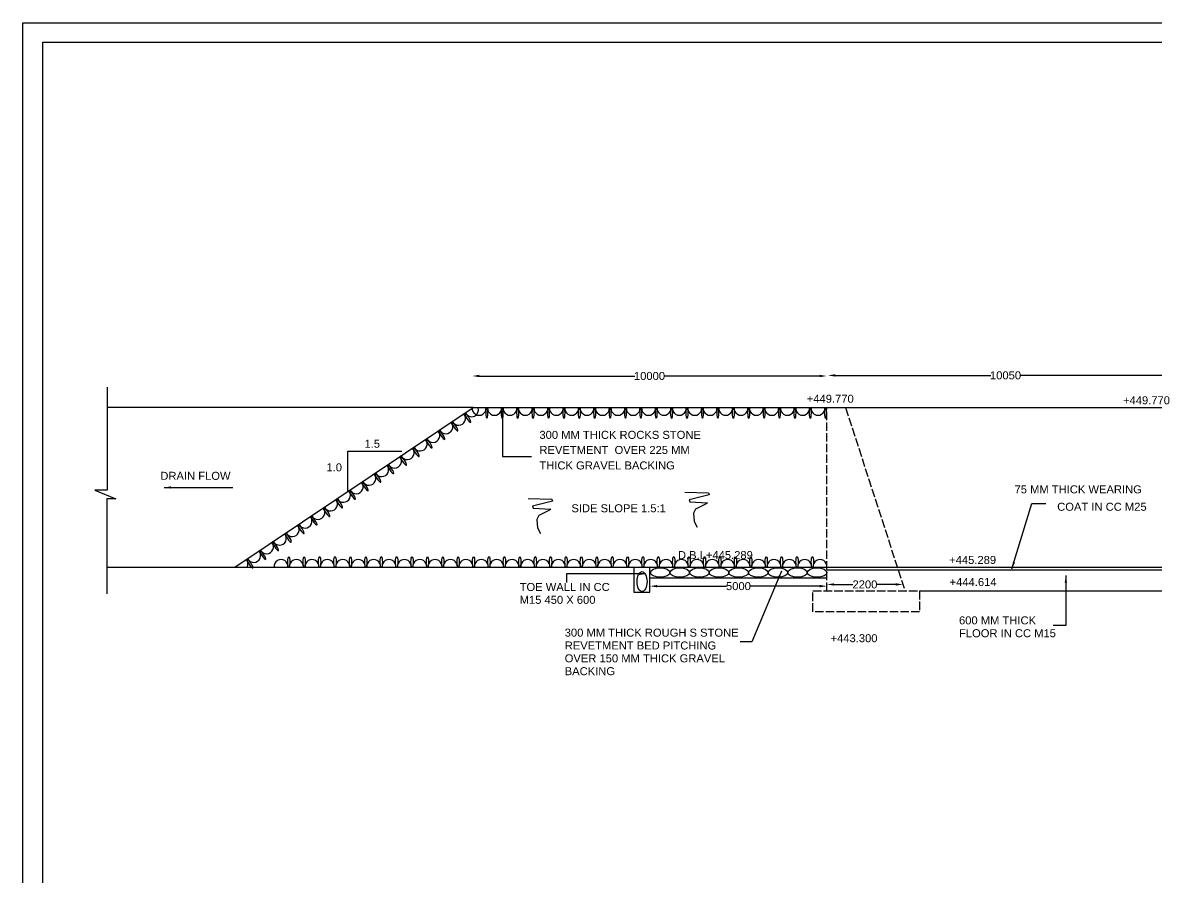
# Model space of a CAD drawing. Header units: millimetres. Extents: x 1443109 to 1578238, y 45507392 to 45603504.
# Drawn here: x 1443109 to 1474982, y 45579469 to 45603504 of the extents above; entities that cross this region are included whole.
import ezdxf

# ---------------------------------------------------------------- set-up
doc = ezdxf.new("R2010")
doc.units = ezdxf.units.MM
doc.header["$MEASUREMENT"] = 0
doc.linetypes.add('ACAD_ISO02W100', pattern=[15, 12, -3])
for name, color, linetype in [('DIMENSIONS', 7, 'Continuous'), ('DRAWING', 2, 'Continuous'), ('TEXT', 7, 'Continuous')]:
    doc.layers.add(name, color=color, linetype=linetype)
doc.styles.get("Standard").update_dxf_attribs({"font": 'arial.ttf', "height": 225})
doc.dimstyles.get("Standard").update_dxf_attribs({"dimtxt": 225, "dimasz": 200, "dimexe": 0.18, "dimexo": 0.0625, "dimgap": 0.09, "dimtad": 0, "dimdec": 0, "dimzin": 0, "dimdsep": 46, "dimtxsty": 'Standard', "dimcen": 0.09, "dimse1": 1, "dimse2": 1, "dimadec": 0, "dimazin": 0, "dimtfac": 1, "dimtdec": 0, "dimtofl": 0, "dimtmove": 0, "dimatfit": 3, "dimfxl": 1, "dimtolj": 1, "dimtzin": 0, "dimarcsym": 0})

# ---------------------------------------------------------------- blocks, each defined once
blk = doc.blocks.new('*D111')
at = {"layer": 'Defpoints', "color": 0, "transparency": 16777216}
for p in [(1465715, 45593568), (1455749, 45592679), (1465715, 45592529)]:
    blk.add_point(p, dxfattribs=at)
at = {"layer": 'DIMENSIONS', "color": 0, "lineweight": -2, "transparency": 16777216}
for p, q in [((1455949, 45593568), (1460320, 45593568)), ((1465515, 45593568), (1461145, 45593568))]:
    blk.add_line(p, q, dxfattribs=at)
at = {"layer": 'DIMENSIONS', "color": 0, "transparency": 16777216}
for points in [[(1455949, 45593602), (1455949, 45593535), (1455749, 45593568)], [(1465515, 45593602), (1465515, 45593535), (1465715, 45593568)]]:
    blk.add_solid(points, dxfattribs=at)
at = {"layer": 'DIMENSIONS', "color": 0, "transparency": 16777216, "insert": (1460732, 45593568), "char_height": 225, "attachment_point": 5}
blk.add_mtext('\\A1;10000', dxfattribs=at)
blk = doc.blocks.new('*D112')
at = {"layer": 'Defpoints', "color": 0, "transparency": 16777216}
for p in [(1475730, 45593585), (1465753, 45592679), (1475730, 45592679)]:
    blk.add_point(p, dxfattribs=at)
at = {"layer": 'DIMENSIONS', "color": 0, "lineweight": -2, "transparency": 16777216}
for p, q in [((1465953, 45593585), (1470329, 45593585)), ((1475530, 45593585), (1471154, 45593585))]:
    blk.add_line(p, q, dxfattribs=at)
at = {"layer": 'DIMENSIONS', "color": 0, "transparency": 16777216}
for points in [[(1465953, 45593619), (1465953, 45593552), (1465753, 45593585)], [(1475530, 45593619), (1475530, 45593552), (1475730, 45593585)]]:
    blk.add_solid(points, dxfattribs=at)
at = {"layer": 'DIMENSIONS', "color": 0, "transparency": 16777216, "insert": (1470742, 45593585), "char_height": 225, "attachment_point": 5}
blk.add_mtext('\\A1;10050', dxfattribs=at)
blk = doc.blocks.new('*D137')
at = {"layer": 'Defpoints', "color": 0, "transparency": 16777216}
for p in [(1460744, 45587658), (1465721, 45587658), (1465721, 45587658)]:
    blk.add_point(p, dxfattribs=at)
at = {"layer": 'DIMENSIONS', "color": 0, "lineweight": -2, "transparency": 16777216}
for p, q in [((1460944, 45587658), (1462897, 45587658)), ((1465521, 45587658), (1463568, 45587658))]:
    blk.add_line(p, q, dxfattribs=at)
at = {"layer": 'DIMENSIONS', "color": 0, "transparency": 16777216}
for points in [[(1460944, 45587691), (1460944, 45587625), (1460744, 45587658)], [(1465521, 45587691), (1465521, 45587625), (1465721, 45587658)]]:
    blk.add_solid(points, dxfattribs=at)
at = {"layer": 'DIMENSIONS', "color": 0, "transparency": 16777216, "insert": (1463233, 45587658), "char_height": 225, "attachment_point": 5}
blk.add_mtext('\\A1;5000', dxfattribs=at)
blk = doc.blocks.new('*D138')
at = {"layer": 'Defpoints', "color": 0, "transparency": 16777216}
for p in [(1465721, 45587658), (1467857, 45587706), (1467857, 45587706)]:
    blk.add_point(p, dxfattribs=at)
at = {"layer": 'DIMENSIONS', "color": 0, "lineweight": -2, "transparency": 16777216}
for p, q in [((1465921, 45587706), (1466452, 45587706)), ((1467657, 45587706), (1467127, 45587706))]:
    blk.add_line(p, q, dxfattribs=at)
at = {"layer": 'DIMENSIONS', "color": 0, "transparency": 16777216}
for points in [[(1465921, 45587740), (1465921, 45587673), (1465721, 45587706)], [(1467657, 45587740), (1467657, 45587673), (1467857, 45587706)]]:
    blk.add_solid(points, dxfattribs=at)
at = {"layer": 'DIMENSIONS', "color": 0, "transparency": 16777216, "insert": (1466789, 45587706), "char_height": 225, "attachment_point": 5}
blk.add_mtext('\\A1;2200', dxfattribs=at)

msp = doc.modelspace()

# ---------------------------------------------------------------- linework, layer by layer
at = {"layer": 'DIMENSIONS', "color": 0}
msp.add_lwpolyline([(1577648.5, 45507856), (1443672.5, 45507856), (1443672.5, 45602955), (1577648.5, 45602955)], close=True, dxfattribs=at)
msp.add_lwpolyline([(1452251.4, 45590317.7), (1452251.4, 45591451.5), (1453773.5, 45591451.5)], dxfattribs=at)
at = {"layer": 'DRAWING', "color": 0}
msp.add_lwpolyline([(1443109, 45603504.5), (1578100, 45603504.5), (1578100, 45507392), (1443109, 45507392)], close=True, dxfattribs=at)
for points in [[(1455776.4, 45592678.6), (1476245.6, 45592678.6), (1481758.9, 45595456.3), (1490179.3, 45595456.3), (1489370.6, 45595993.6), (1488846.5, 45595993.6), (1487815, 45595456.3)], [(1445488.4, 45593256.7), (1445488.4, 45590353.1), (1445141.4, 45590353.1), (1445728.9, 45590114.1), (1445475.7, 45590114.1), (1445475.7, 45587444.9)], [(1445475.7, 45588190.4), (1538441.7, 45588190.4), (1538441.7, 45587421.5), (1528030, 45587421.5), (1528030, 45592703.1), (1548009.4, 45592703.1), (1551154.9, 45590589.4), (1556562.3, 45590589.4)], [(1449075, 45588190.4), (1455776.4, 45592678.6), (1445488.4, 45592678.6)], [(1465721.4, 45588121.2), (1535789, 45588121.2), (1537583.6, 45590540.2), (1538039.7, 45590540.2)], [(1457323.5, 45590119.5), (1457988.5, 45590102.5), (1458001.5, 45590052.5), (1457444, 45589909), (1457464, 45589855.5), (1457955, 45589825.5), (1457918, 45589792), (1457624.5, 45589648.5), (1457567.5, 45589528.5), (1457584, 45589296.5), (1457667.5, 45589136.5)], [(1461728, 45590297.5), (1462393, 45590280.5), (1462406, 45590230.5), (1461848.5, 45590087), (1461868.5, 45590033.5), (1462359.5, 45590003.5), (1462322.5, 45589970), (1462029, 45589826.5), (1461972, 45589706.5), (1461988.5, 45589474.5), (1462072, 45589314.5)], [(1460294.1, 45588190.4), (1460294.1, 45587489), (1460743.8, 45587489), (1460743.8, 45588190.4)], [(1460743.8, 45587888.6), (1465724.9, 45587888.6)], [(1468326, 45587523.6), (1475730.1, 45587523.6)]]:
    msp.add_lwpolyline(points, dxfattribs=at)
at = {"layer": 'DRAWING', "color": 0, "linetype": 'ACAD_ISO02W100', "ltscale": 20}
for points in [[(1465721.4, 45587523.6), (1465721.4, 45592678.6)], [(1466244.7, 45592678.6), (1467916.7, 45587523.6)]]:
    msp.add_lwpolyline(points, dxfattribs=at)
msp.add_lwpolyline([(1465327, 45587523.6), (1468326, 45587523.6), (1468326, 45586939.6), (1465327, 45586939.6)], close=True, dxfattribs=at)
at = {"layer": 'DRAWING', "color": 0}
for centre, start, end in [((1455731.5, 45592617.9), 207.98282, 18.13789), ((1455943, 45592658.8), 174.17078, 5.82922), ((1456375.2, 45592658.8), 174.17078, 5.82922), ((1456810.4, 45592658.8), 174.17078, 5.82922), ((1457242.6, 45592658.8), 174.17078, 5.82922), ((1457678.3, 45592658.8), 174.17078, 5.82922), ((1458110.5, 45592658.8), 174.17078, 5.82922), ((1458543.7, 45592658.8), 174.17078, 5.82922), ((1458975.9, 45592658.8), 174.17078, 5.82922), ((1459410.1, 45592658.8), 174.17078, 5.82922), ((1459842.4, 45592658.8), 174.17078, 5.82922), ((1460273.1, 45592658.8), 174.17078, 5.82922), ((1460705.3, 45592658.8), 174.17078, 5.82922), ((1461138, 45592658.8), 174.17078, 5.82922), ((1461570.3, 45592658.8), 174.17078, 5.82922), ((1462005.4, 45592658.8), 174.17078, 5.82922), ((1462437.7, 45592658.8), 174.17078, 5.82922), ((1462873.3, 45592658.8), 174.17078, 5.82922), ((1463305.5, 45592658.8), 174.17078, 5.82922), ((1463738.7, 45592658.8), 174.17078, 5.82922), ((1464171, 45592658.8), 174.17078, 5.82922), ((1464605.2, 45592658.8), 174.17078, 5.82922), ((1465037.4, 45592658.8), 174.17078, 5.82922), ((1465468.1, 45592658.8), 174.17078, 5.82922), ((1455005.4, 45592138.4), 207.98282, 39.64127), ((1455364.5, 45592378.9), 207.98282, 39.64127), ((1454643.4, 45591896), 207.98282, 39.64127), ((1454284.3, 45591655.5), 207.98282, 39.64127), ((1453563.6, 45591172.8), 207.98282, 39.64127), ((1453922.8, 45591413.3), 207.98282, 39.64127), ((1453204.1, 45590932), 207.98282, 39.64127), ((1452845, 45590691.5), 207.98282, 39.64127), ((1452128, 45590211.3), 207.98282, 39.64127), ((1452487.1, 45590451.8), 207.98282, 39.64127), ((1451767.2, 45589969.6), 207.98282, 39.64127), ((1451408.1, 45589729.1), 207.98282, 39.64127), ((1450689, 45589247.5), 207.98282, 39.64127), ((1451048.2, 45589488.1), 207.98282, 39.64127), ((1450327.1, 45589005.1), 207.98282, 39.64127), ((1449967.9, 45588764.6), 207.98282, 39.64127), ((1449606.4, 45588522.4), 207.98282, 39.64127), ((1449247.3, 45588281.9), 332.01718, 39.64127), ((1450374.5, 45588210.2), 354.17078, 185.82922), ((1450806.7, 45588210.2), 354.17078, 185.82922), ((1451241.9, 45588210.2), 354.17078, 185.82922), ((1451674.1, 45588210.2), 354.17078, 185.82922), ((1452109.8, 45588210.2), 354.17078, 185.82922), ((1452542, 45588210.2), 354.17078, 185.82922), ((1452975.2, 45588210.2), 354.17078, 185.82922), ((1453407.4, 45588210.2), 354.17078, 185.82922), ((1453841.6, 45588210.2), 354.17078, 185.82922), ((1454273.9, 45588210.2), 354.17078, 185.82922), ((1454704.6, 45588210.2), 354.17078, 185.82922), ((1455136.8, 45588210.2), 354.17078, 185.82922), ((1455569.5, 45588210.2), 354.17078, 185.82922), ((1456001.8, 45588210.2), 354.17078, 185.82922), ((1456436.9, 45588210.2), 354.17078, 185.82922), ((1456869.2, 45588210.2), 354.17078, 185.82922), ((1457304.8, 45588210.2), 354.17078, 185.82922), ((1457737, 45588210.2), 354.17078, 185.82922), ((1458170.2, 45588210.2), 354.17078, 185.82922), ((1458602.5, 45588210.2), 354.17078, 185.82922), ((1459036.7, 45588210.2), 354.17078, 185.82922), ((1459468.9, 45588210.2), 354.17078, 185.82922), ((1459899.6, 45588210.2), 354.17078, 185.82922), ((1460331.9, 45588210.2), 354.17078, 185.82922), ((1460764.6, 45588210.2), 354.17078, 185.82922), ((1461197.3, 45588210.2), 354.17078, 185.82922), ((1461629.5, 45588210.2), 354.17078, 185.82922), ((1462064.7, 45588210.2), 354.17078, 185.82922), ((1462496.9, 45588210.2), 354.17078, 185.82922), ((1462932.6, 45588210.2), 354.17078, 185.82922), ((1463364.8, 45588210.2), 354.17078, 185.82922), ((1463798, 45588210.2), 354.17078, 185.82922), ((1464230.2, 45588210.2), 354.17078, 185.82922), ((1464664.4, 45588210.2), 354.17078, 185.82922), ((1465096.6, 45588210.2), 354.17078, 185.82922), ((1465527.4, 45588210.2), 354.17078, 185.82922)]:
    msp.add_arc(centre, 195, start, end, dxfattribs=at)
at = {"layer": 'DRAWING', "color": 0, "extrusion": (0, 0, -1)}
for centre, major_axis in [((1456159.1, 45592529.3), (0, 149.4)), ((1456591.3, 45592529.3), (0, 149.4)), ((1457026.5, 45592529.3), (0, 149.4)), ((1457458.7, 45592529.3), (0, 149.4)), ((1457894.4, 45592529.3), (0, 149.4)), ((1458326.6, 45592529.3), (0, 149.4)), ((1458759.8, 45592529.3), (0, 149.4)), ((1459192.1, 45592529.3), (0, 149.4)), ((1459626.2, 45592529.3), (0, 149.4)), ((1460058.5, 45592529.3), (0, 149.4)), ((1460489.2, 45592529.3), (0, 149.4)), ((1460921.4, 45592529.3), (0, 149.4)), ((1461354.2, 45592529.3), (0, 149.4)), ((1461786.4, 45592529.3), (0, 149.4)), ((1462221.5, 45592529.3), (0, 149.4)), ((1462653.8, 45592529.3), (0, 149.4)), ((1463089.4, 45592529.3), (0, 149.4)), ((1463521.7, 45592529.3), (0, 149.4)), ((1463954.9, 45592529.3), (0, 149.4)), ((1464387.1, 45592529.3), (0, 149.4)), ((1464821.3, 45592529.3), (0, 149.4)), ((1465253.5, 45592529.3), (0, 149.4)), ((1465684.2, 45592529.3), (0, 149.4)), ((1455257.1, 45592151), (-83.1, 124.1)), ((1455624.1, 45592390), (-83.1, 124.1)), ((1454895.1, 45591908.6), (-83.1, 124.1)), ((1454536, 45591668.1), (-83.1, 124.1)), ((1453815.3, 45591185.4), (-83.1, 124.1)), ((1454174.4, 45591425.9), (-83.1, 124.1)), ((1453455.8, 45590944.6), (-83.1, 124.1)), ((1453096.6, 45590704.1), (-83.1, 124.1)), ((1452379.6, 45590223.9), (-83.1, 124.1)), ((1452738.7, 45590464.4), (-83.1, 124.1)), ((1452018.9, 45589982.3), (-83.1, 124.1)), ((1451659.8, 45589741.7), (-83.1, 124.1)), ((1450940.7, 45589260.2), (-83.1, 124.1)), ((1451299.8, 45589500.7), (-83.1, 124.1)), ((1450578.7, 45589017.7), (-83.1, 124.1)), ((1450219.6, 45588777.2), (-83.1, 124.1)), ((1449498.9, 45588294.5), (-83.1, 124.1)), ((1449858, 45588535), (-83.1, 124.1))]:
    msp.add_ellipse(centre, major_axis=major_axis, ratio=0.2071694, dxfattribs=at)
at = {"layer": 'DRAWING', "color": 0}
for centre, major_axis, ratio in [((1450590.6, 45588339.8), (0, -149.4), 0.2071694), ((1451022.8, 45588339.8), (0, -149.4), 0.2071694), ((1451458, 45588339.8), (0, -149.4), 0.2071694), ((1451890.2, 45588339.8), (0, -149.4), 0.2071694), ((1452325.9, 45588339.8), (0, -149.4), 0.2071694), ((1452758.1, 45588339.8), (0, -149.4), 0.2071694), ((1453191.3, 45588339.8), (0, -149.4), 0.2071694), ((1453623.6, 45588339.8), (0, -149.4), 0.2071694), ((1454057.7, 45588339.8), (0, -149.4), 0.2071694), ((1454490, 45588339.8), (0, -149.4), 0.2071694), ((1454920.7, 45588339.8), (0, -149.4), 0.2071694), ((1455352.9, 45588339.8), (0, -149.4), 0.2071694), ((1455785.7, 45588339.8), (0, -149.4), 0.2071694), ((1456217.9, 45588339.8), (0, -149.4), 0.2071694), ((1456653, 45588339.8), (0, -149.4), 0.2071694), ((1457085.3, 45588339.8), (0, -149.4), 0.2071694), ((1457520.9, 45588339.8), (0, -149.4), 0.2071694), ((1457953.2, 45588339.8), (0, -149.4), 0.2071694), ((1458386.4, 45588339.8), (0, -149.4), 0.2071694), ((1458818.6, 45588339.8), (0, -149.4), 0.2071694), ((1459252.8, 45588339.8), (0, -149.4), 0.2071694), ((1459685, 45588339.8), (0, -149.4), 0.2071694), ((1460115.7, 45588339.8), (0, -149.4), 0.2071694), ((1460548, 45588339.8), (0, -149.4), 0.2071694), ((1460980.7, 45588339.8), (0, -149.4), 0.2071694), ((1461413.4, 45588339.8), (0, -149.4), 0.2071694), ((1461845.6, 45588339.8), (0, -149.4), 0.2071694), ((1462280.8, 45588339.8), (0, -149.4), 0.2071694), ((1462713, 45588339.8), (0, -149.4), 0.2071694), ((1463148.7, 45588339.8), (0, -149.4), 0.2071694), ((1463580.9, 45588339.8), (0, -149.4), 0.2071694), ((1464014.1, 45588339.8), (0, -149.4), 0.2071694), ((1464446.3, 45588339.8), (0, -149.4), 0.2071694), ((1464880.5, 45588339.8), (0, -149.4), 0.2071694), ((1465312.7, 45588339.8), (0, -149.4), 0.2071694), ((1461032.3, 45588039.5), (-275.8, 0), 0.4834206), ((1461584, 45588039.5), (-275.8, 0), 0.4834206), ((1462135.6, 45588039.5), (-275.8, 0), 0.4834206), ((1462687.3, 45588039.5), (-275.8, 0), 0.4834206), ((1463238.9, 45588039.5), (-275.8, 0), 0.4834206), ((1463790.6, 45588039.5), (-275.8, 0), 0.4834206), ((1464342.3, 45588039.5), (-275.8, 0), 0.4834206), ((1464893.9, 45588039.5), (-275.8, 0), 0.4834206), ((1465445.6, 45588039.5), (-275.8, 0), 0.4834206), ((1460522, 45587784.5), (0, 281), 0.5017794)]:
    msp.add_ellipse(centre, major_axis=major_axis, ratio=ratio, dxfattribs=at)

# ---------------------------------------------------------------- texts
at = {"layer": 'TEXT', "color": 0}
for s, p in [('+449.770', (1465154.8, 45592816.2)), ('+449.770', (1474044.9, 45592772.7)), ('300 MM THICK ROCKS STONE ', (1457637.5, 45591800.5)), ('1.5', (1452718.6, 45591550.3)), ('REVETMENT  OVER 225 MM ', (1457637.5, 45591375.5)), ('1.0', (1451649.5, 45590886.1)), ('THICK GRAVEL BACKING ', (1457637.5, 45590940.5)), ('DRAIN FLOW ', (1446979.7, 45590648)), ('75 MM THICK WEARING ', (1470995.6, 45590267.8)), ('SIDE SLOPE 1.5:1', (1458536.7, 45589736)), ('COAT IN CC M25', (1472195, 45589778.2)), ('D.B.L+445.289', (1461531.7, 45588419.5)), ('+445.289', (1469157.5, 45588282.6)), ('+444.614', (1469169.5, 45587661.5)), ('TOE WALL IN CC ', (1457082, 45587522.5)), ('M15 450 X 600', (1457082, 45587161.1)), ('600 MM THICK ', (1469434.5, 45586583.1)), ('300 MM THICK ROUGH S STONE ', (1458348.6, 45586238.2)), ('+443.300', (1465823.1, 45586081.4)), ('FLOOR IN CC M15', (1469434.5, 45586221.6)), ('REVETMENT BED PITCHING ', (1458348.6, 45585876.7)), ('OVER 150 MM THICK GRAVEL', (1458348.6, 45585515.3)), ('BACKING ', (1458348.6, 45585153.8))]:
    msp.add_text(s, height=225, dxfattribs=at).set_placement(p)

# ---------------------------------------------------------------- dimensions: what is measured, and where the dimension line sits
at = {"layer": 'DIMENSIONS', "color": 0}
for base, p1, p2, text, picture, middle in [((1465715.2, 45593568.5), (1455749, 45592678.6), (1465715.2, 45592529.3), '10000', '*D111', (1460732.1, 45593568.5)), ((1475730.1, 45593585.2), (1465753, 45592678.6), (1475730.1, 45592678.6), '10050', '*D112', (1470741.5, 45593585.2)), ((1465721.4, 45587658), (1460743.8, 45587658), (1465721.4, 45587658), '5000', '*D137', (1463232.6, 45587658)), ((1467857.4, 45587706.4), (1465721.4, 45587658), (1467857.4, 45587706.4), '2200', '*D138', (1466789.4, 45587706.4))]:
    dim = msp.add_linear_dim(base=base, p1=p1, p2=p2, text=text, dimstyle='Standard', dxfattribs=at)
    dim.commit()
    dim.dimension.update_dxf_attribs({"geometry": picture, "text_midpoint": middle})

# ---------------------------------------------------------------- leaders
for points in [[(1456603.5, 45592602), (1456603.5, 45591306.5), (1457419, 45591306.5)], [(1447083, 45590433), (1449015.5, 45590433)], [(1470924, 45588144), (1471480, 45589985.5), (1471880, 45589985.5)], [(1460618, 45588000.5), (1458399.5, 45588000.5), (1458399.5, 45587764)], [(1464445, 45588081), (1463609, 45586089), (1463277, 45586089)], [(1472437.5, 45587953.5), (1472437.5, 45586549), (1472084.5, 45586549)]]:
    msp.add_leader(points, dimstyle='Standard', override={"dimgap": 0.09, "dimtad": 0}, dxfattribs=at)

doc.saveas('drawing.dxf')
